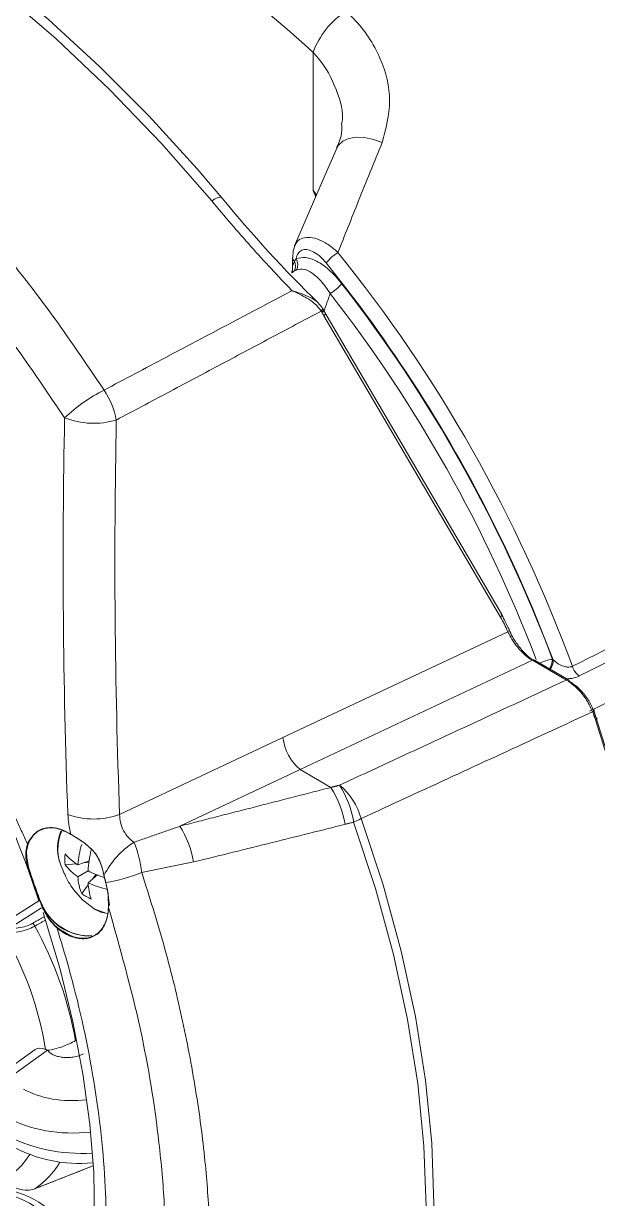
# Model space of a CAD drawing. Extents: x 2 to 136, y 1 to 99.
# Drawn here: x 7.936 to 9.392, y 7.615 to 10.593 of the extents above; entities that cross this region are included whole.
import ezdxf

# ---------------------------------------------------------------- set-up
doc = ezdxf.new("R2010")
doc.units = 0
doc.header["$MEASUREMENT"] = 0
doc.linetypes.add('SLD-Solid', pattern=[0])
doc.layers.add('OBJECT', color=7, linetype='CONTINUOUS')

msp = doc.modelspace()

# ---------------------------------------------------------------- linework, layer by layer
at = {"layer": 'OBJECT', "linetype": 'SLD-Solid', "lineweight": 15}
for p, q in [((8.6708, 10.5195), (8.6708, 10.1701)), ((8.6183, 10.0004), (8.6183, 9.9691)), ((8.7041, 9.9862), (8.7558, 9.9209)), ((8.6956, 9.8694), (8.6936, 9.8733)), ((9.1488, 9.097), (8.7009, 9.8607)), ((9.1462, 9.0884), (8.6984, 9.8521)), ((8.5944, 8.7834), (9.1647, 9.0515)), ((9.2271, 8.979), (8.638, 8.702)), ((9.3135, 8.9291), (9.2271, 8.979)), ((9.3186, 8.9297), (9.2322, 8.9795)), ((9.2802, 8.9802), (9.2782, 8.9814)), ((8.18, 8.5886), (8.5944, 8.7834)), ((8.638, 8.702), (8.3329, 8.5586)), ((8.638, 8.702), (8.7162, 8.6569)), ((8.0419, 8.4602), (8.0693, 8.4635)), ((8.1026, 8.4711), (8.0739, 8.4604)), ((8.0881, 8.4657), (8.1021, 8.4673)), ((8.0739, 8.4304), (8.0998, 8.4454)), ((8.1235, 8.4349), (8.0998, 8.4154)), ((8.1116, 8.4251), (8.12, 8.4363)), ((7.9588, 8.4167), (7.9753, 8.3694)), ((8.0838, 8.3878), (8.1003, 8.4099)), ((8.15, 8.3898), (8.15, 8.3894)), ((8.1543, 8.3573), (8.1503, 8.3901)), ((8.1504, 8.3897), (8.1543, 8.3573)), ((7.8846, 8.312), (7.9753, 8.3694)), ((7.9815, 8.3514), (7.9007, 8.3002)), ((7.9653, 7.9922), (7.8616, 7.918)), ((7.9972, 7.9905), (7.894, 7.9166)), ((7.9642, 7.6389), (7.9648, 7.6393))]:
    msp.add_line(p, q, dxfattribs=at)
at = {"layer": 'OBJECT', "linetype": 'SLD-Solid', "lineweight": 15, "flags": 128}
for points in [[(8.4135, 10.1435), (8.2858, 10.2888), (8.1541, 10.4261), (8.0191, 10.5545), (7.8813, 10.6736), (7.7415, 10.7827), (7.6003, 10.8812), (7.4585, 10.9688), (7.3166, 11.045), (7.1754, 11.1094), (7.0356, 11.1618), (6.8979, 11.2018), (6.7628, 11.2292), (6.6312, 11.244), (6.5035, 11.2461)], [(8.4396, 10.1518), (8.3766, 10.2251), (8.2541, 10.3589), (8.1282, 10.4851), (7.9994, 10.6034), (7.8682, 10.7131), (7.7352, 10.8139), (7.601, 10.9051), (7.466, 10.9865), (7.3309, 11.0577), (7.1962, 11.1183), (7.0626, 11.168), (6.9305, 11.2066), (6.8007, 11.2339), (6.6736, 11.2497), (6.5567, 11.254), (6.5225, 11.2532)], [(8.7315, 10.2788), (8.7011, 10.2096), (8.6238, 10.0294)], [(8.7315, 10.2788), (8.7353, 10.2853), (8.7461, 10.2952), (8.7614, 10.3019), (8.7802, 10.305), (8.8014, 10.3042), (8.8239, 10.2996), (8.8463, 10.2916)], [(8.4396, 10.1518), (8.4396, 10.1518), (8.4372, 10.153), (8.4331, 10.1528), (8.4276, 10.151), (8.421, 10.1479), (8.4135, 10.1435)], [(8.6245, 10.0294), (8.6199, 10.0171), (8.6191, 10.0002)], [(8.6179, 9.9689), (8.6182, 9.9664), (8.6162, 9.9618)], [(8.692, 9.8749), (8.6931, 9.8741), (8.6937, 9.8734)], [(8.7009, 9.8607), (8.6997, 9.8629), (8.6959, 9.8697)], [(9.3721, 8.8499), (9.4277, 8.877), (9.6762, 8.9978), (9.8004, 9.0583), (9.9246, 9.1187), (10.1727, 9.2399), (10.3379, 9.3208), (10.4481, 9.3748), (10.5214, 9.411), (10.5703, 9.4352), (10.6029, 9.4513), (10.6245, 9.4622), (10.639, 9.4694), (10.6485, 9.4743), (10.6549, 9.4776), (10.6592, 9.4798), (10.662, 9.4813), (10.6638, 9.4823), (10.6651, 9.4829), (10.6659, 9.4834), (10.6664, 9.4837), (10.6668, 9.4839), (10.667, 9.4841), (10.6671, 9.4842), (10.6672, 9.4842), (10.6673, 9.4843), (10.6673, 9.4843), (10.6674, 9.4844), (10.6674, 9.4844), (10.6674, 9.4844), (10.6674, 9.4844), (10.6674, 9.4844), (10.6674, 9.4844), (10.6674, 9.4844)], [(9.188, 9.2025), (9.2269, 9.1138), (9.2802, 8.9802)], [(9.1654, 9.0613), (9.1666, 9.0605), (9.1675, 9.0595), (9.168, 9.0584), (9.1681, 9.057), (9.1678, 9.0556), (9.1672, 9.0542), (9.1661, 9.0528), (9.1647, 9.0515)], [(9.3816, 8.8534), (9.3828, 8.8533), (9.3835, 8.853), (9.3839, 8.8525), (9.3839, 8.8519), (9.3835, 8.8512), (9.3826, 8.8503), (9.3815, 8.8494), (9.38, 8.8485)], [(9.389, 8.8328), (9.3902, 8.8327), (9.391, 8.8324), (9.3914, 8.8319), (9.3914, 8.8313), (9.3909, 8.8306), (9.3901, 8.8298), (9.3889, 8.829), (9.3874, 8.8281)], [(9.3874, 7.1014), (9.4397, 7.2073), (9.4829, 7.3227), (9.5168, 7.4469), (9.5411, 7.5791), (9.5558, 7.7187), (9.5607, 7.8647), (9.5558, 8.0164), (9.5411, 8.1728), (9.5168, 8.3332), (9.4829, 8.4965), (9.4397, 8.6618), (9.3874, 8.8281)], [(9.389, 8.8328), (9.4411, 8.6671), (9.4842, 8.5025), (9.5179, 8.3399), (9.5421, 8.1802), (9.5567, 8.0244), (9.5616, 7.8733), (9.5567, 7.7279), (9.5421, 7.5889), (9.5179, 7.4572), (9.4842, 7.3336), (9.4411, 7.2187), (9.389, 7.1131)], [(8.7737, 6.8321), (8.8291, 6.9363), (8.8748, 7.0506), (8.9107, 7.1744), (8.9366, 7.3069), (8.9521, 7.4472), (8.9573, 7.5945), (8.9521, 7.7477), (8.9366, 7.906), (8.9107, 8.0683), (8.8748, 8.2335), (8.8291, 8.4007), (8.7737, 8.5688)], [(8.7929, 8.578), (8.8484, 8.4095), (8.8943, 8.2419), (8.9303, 8.0763), (8.9561, 7.9136), (8.9717, 7.755), (8.9769, 7.6014), (8.9717, 7.4538), (8.9561, 7.3132), (8.9303, 7.1804), (8.8943, 7.0563), (8.8484, 6.9417), (8.7929, 6.8373)], [(8.0359, 8.4479), (8.0388, 8.4407), (8.0406, 8.4366)], [(8.0626, 8.3985), (8.0855, 8.3718), (8.115, 8.349)], [(8.115, 8.349), (8.1446, 8.3377), (8.1493, 8.337)], [(8.1162, 8.3482), (8.1324, 8.3404), (8.1492, 8.3372)], [(7.9857, 8.3394), (7.9896, 8.3282), (8.0289, 8.1958), (8.0614, 8.0627), (8.0867, 7.931), (8.1044, 7.803), (8.1143, 7.6808), (8.1165, 7.566), (8.1114, 7.4583), (8.0991, 7.3563), (8.0798, 7.2611), (8.0537, 7.1739), (8.0213, 7.0961), (7.9833, 7.0286), (7.9401, 6.9713), (7.8906, 6.9225), (7.8656, 6.9048)], [(7.9642, 7.6389), (8.1058, 7.6948), (8.1129, 7.6976)]]:
    msp.add_lwpolyline(points, dxfattribs=at)
at = {"layer": 'OBJECT', "linetype": 'SLD-Solid', "lineweight": 15}
for centre, radius, start, end in [((7.3106, 9.0826), 1.9787, 46.5716, 73.4337), ((8.8686, 10.448), 0.2104, 122.9913, 160.107), ((8.6468, 10.3286), 0.0971, 329.435, 6.6863), ((10.9161, 12.1722), 3.1963, 219.21, 225.712), ((8.7918, 9.9171), 0.1116, 121.1993, 141.7315), ((5.8519, 7.6851), 3.7045, 20.1933, 38.9238), ((8.6313, 10.0011), 0.013, 183.8423, 232.7051), ((8.5954, 9.9785), 0.0306, 336.5377, 23.75), ((8.5986, 9.9813), 0.0333, 338.3289, 28.7815), ((8.6492, 10.0153), 0.1249, 301.407, 319.2976), ((5.8573, 7.6883), 3.6571, 20.7055, 37.8796), ((5.8411, 7.6782), 3.6776, 24.4863, 37.5764), ((5.8668, 7.6937), 3.6075, 20.9079, 37.878), ((8.6867, 9.8704), 0.00762, 308.1731, 22.5322), ((8.689, 9.8673), 0.00728, 305.1276, 17.9414), ((8.694, 9.8581), 0.00739, 306.347, 20.9264), ((8.3284, 9.2899), 0.4186, 116.6686, 133.459), ((7.9795, 9.5536), 0.1952, 10.1984, 34.4165), ((8.1142, 9.7832), 0.2033, 248.7404, 286.4015), ((9.1419, 9.0943), 0.00739, 306.35, 20.9239), ((9.2302, 8.9749), 0.00508, 65.8647, 126.7806), ((9.29, 8.8823), 0.0998, 96.7677, 116.3075), ((9.2337, 8.9831), 0.0446, 325.0723, 357.7617), ((9.2351, 8.9822), 0.0452, 325.3004, 357.5336), ((9.3768, 8.9791), 0.0504, 197.5917, 232.1966), ((9.3165, 8.925), 0.00508, 65.8647, 126.7806), ((9.3162, 8.926), 0.00443, 3.2317, 56.8453), ((5.6475, 7.6283), 2.4421, 18.8342, 27.5536), ((8.7183, 8.7974), 0.1247, 186.4503, 229.9107), ((8.5039, 8.5224), 0.2513, 9.3722, 32.3551), ((8.6255, 8.5293), 0.1744, 16.2127, 49.8072), ((8.5258, 8.528), 0.2513, 9.3514, 32.3723), ((8.1143, 8.7648), 0.1881, 249.4908, 290.4516), ((8.1396, 8.5004), 0.1162, 155.4883, 206.8438), ((8.1195, 8.4252), 0.2516, 9.7479, 32.0151), ((8.6447, 8.8626), 0.3208, 293.7031, 297.5042), ((8.0336, 8.4824), 0.091, 156.1482, 173.082), ((8.0337, 8.4824), 0.0911, 156.4387, 172.8882), ((7.9497, 8.52), 0.0012, 220.7255, 292.0999), ((7.9499, 8.5204), 0.0012, 220.6447, 291.1464), ((8.1381, 8.5029), 0.1157, 158.3381, 208.3255), ((8.057, 8.5377), 0.000417, 162.768, 308.8788), ((7.9426, 8.4948), 0.00128, 228.2684, 301.0735), ((7.9426, 8.4945), 0.00129, 228.4198, 300.4493), ((7.9469, 8.5137), 0.00125, 224.0347, 292.3462), ((8.3214, 8.4402), 0.2484, 163.105, 175.3399), ((8.412, 8.4244), 0.3129, 166.3338, 176.1655), ((8.3291, 8.339), 0.2113, 122.203, 153.3483), ((7.9661, 8.4132), 0.2713, 5.9641, 22.6805), ((8.1812, 8.4742), 0.14, 174.2686, 185.7314), ((8.1586, 8.5897), 0.1546, 221.0266, 236.7737), ((8.1526, 8.5466), 0.1403, 217.956, 235.8745), ((8.2419, 8.5274), 0.2208, 204.276, 215.7186), ((8.2139, 8.4405), 0.1404, 184.1287, 202.0449), ((8.2341, 8.7176), 0.3036, 243.741, 252.102), ((8.0683, 8.8584), 0.4495, 279.8135, 291.9036), ((8.2061, 8.6399), 0.2484, 244.6625, 256.8975), ((8.2542, 8.4241), 0.1547, 183.2289, 198.9754), ((8.1655, 8.5014), 0.14, 234.2716, 245.7338), ((8.1504, 8.3897), 0.000391, 105.6378, 166.354), ((8.1504, 8.3899), 0.000351, 201.3114, 279.1329), ((8.1504, 8.3896), 0.000352, 200.8199, 278.7093), ((7.9863, 8.3503), 0.00241, 101.7687, 138.5078), ((7.9864, 8.3502), 0.00239, 101.4478, 138.9112), ((8.1069, 8.4174), 0.1373, 208.1341, 270.8198), ((8.1027, 8.4107), 0.1304, 206.4867, 273.3932), ((8.1521, 8.353), 0.000398, 113.0162, 252.8917), ((7.9516, 8.299), 0.0146, 25.4607, 62.7873), ((7.1626, 7.8608), 0.8398, 9.0438, 30.2626), ((7.1482, 7.8508), 0.9345, 10.1105, 29.0977), ((8.023, 8.2996), 0.00185, 121.1183, 164.9535), ((8.0757, 8.0477), 0.344, 240.9494, 275.7982), ((7.787, 7.8299), 0.1949, 301.1951, 327.8388), ((7.8405, 7.8207), 0.22, 304.4073, 328.809), ((7.8427, 7.4084), 0.2228, 32.0359, 89.3996), ((7.8573, 7.4188), 0.2207, 33.0772, 89.5197)]:
    msp.add_arc(centre, radius, start, end, dxfattribs=at)
for centre, major_axis, ratio, start_param, end_param in [((9.055, 10.1913), (0.2555, 0.4414), 0.719689, 2.727079, 2.754128), ((21.9167, 13.7846), (8.7039, 15.04), 0.71887, 2.225239, 2.289687), ((21.9777, 13.7493), (8.654, 14.9534), 0.719689, 2.225246, 2.289695), ((8.8037, 8.7625), (0.2454, 0.4241), 0.719689, 5.787461, 5.89572), ((8.7976, 8.766), (0.2504, 0.4328), 0.716843, 5.787436, 5.895695), ((7.9971, 7.9411), (-0.0301, 0.0521), 0.57554, 5.616674, 6.339735), ((8.0704, 7.9794), (0.1899, 0.0107), 0.611383, 3.892485, 4.811125), ((8.073, 7.9319), (0.2499, 0.0106), 0.603442, 3.901509, 4.819624), ((8.073, 7.8669), (0.2499, -0.0096), 0.549881, 3.948152, 4.883357)]:
    msp.add_ellipse(centre, major_axis=major_axis, ratio=ratio, start_param=start_param, end_param=end_param, dxfattribs=at)
for points, knots in [([(5.9539, 10.9263), (6.021, 10.9381), (6.1556, 10.9617), (6.3697, 10.9558), (6.5892, 10.9193), (6.812, 10.8482), (7.0347, 10.7452), (7.2537, 10.6116), (7.4659, 10.4487), (7.6693, 10.2601), (7.8491, 10.0617), (8.0065, 9.8622), (8.0959, 9.73), (8.1406, 9.664)], [0, 0, 0, 0, 0.094729, 0.189754, 0.284474, 0.379253, 0.474339, 0.569114, 0.662863, 0.756911, 0.850666, 0.925332, 1, 1, 1, 1]), ([(8.0405, 9.5937), (7.9861, 9.6741), (7.8772, 9.8349), (7.697, 10.0533), (7.5065, 10.2513), (7.3058, 10.4236), (7.0981, 10.5692), (6.8867, 10.6856), (6.6741, 10.7704), (6.4635, 10.8245), (6.2683, 10.8459), (6.0899, 10.8419), (5.9839, 10.8217), (5.931, 10.8115)], [0, 0, 0, 0, 0.094108, 0.188508, 0.282606, 0.376776, 0.471253, 0.56542, 0.658464, 0.751806, 0.844857, 0.922428, 1, 1, 1, 1]), ([(8.8463, 10.2916), (8.8555, 10.3263), (8.8742, 10.3963), (8.846, 10.5089), (8.7974, 10.5838), (8.7603, 10.6186), (8.7541, 10.6244)], [0, 0, 0, 0, 0.304165, 0.612213, 0.935018, 1, 1, 1, 1]), ([(8.6708, 10.5195), (8.6751, 10.515), (8.7008, 10.4875), (8.7311, 10.4285), (8.7491, 10.3681), (8.7439, 10.34), (8.7438, 10.3396)], [0, 0, 0, 0, 0.090922, 0.548885, 0.99417, 1, 1, 1, 1]), ([(8.7339, 10.0126), (8.7511, 10.0561), (8.7883, 10.1504), (8.826, 10.2421), (8.8463, 10.2916)], [0, 0, 0, 0, 0.460735, 1, 1, 1, 1]), ([(8.6708, 10.1701), (8.6709, 10.1699), (8.673, 10.1646), (8.6752, 10.1592), (8.6772, 10.154)], [0, 0, 0, 0, 0.034162, 1, 1, 1, 1]), ([(8.6786, 10.1573), (8.6786, 10.1574), (8.6768, 10.1606), (8.6742, 10.1647), (8.6716, 10.1689), (8.6709, 10.1699), (8.6708, 10.1701)], [0, 0, 0, 0, 0.022739, 0.750376, 0.954546, 1, 1, 1, 1]), ([(8.6171, 9.916), (8.582, 9.9532), (8.5113, 10.028), (8.4462, 10.1049), (8.4135, 10.1435)], [0, 0, 0, 0, 0.497922, 1, 1, 1, 1]), ([(8.7339, 10.0126), (8.729, 10.0171), (8.7158, 10.0291), (8.6933, 10.043), (8.669, 10.0513), (8.6484, 10.0515), (8.6322, 10.0446), (8.6267, 10.0342), (8.6241, 10.0292)], [0, 0, 0, 0, 0.119228, 0.318817, 0.498972, 0.66867, 0.840348, 1, 1, 1, 1]), ([(8.6278, 9.9974), (8.6283, 9.9997), (8.63, 10.0071), (8.6361, 10.0162), (8.6474, 10.0211), (8.6615, 10.0196), (8.6777, 10.0118), (8.6924, 9.9998), (8.7009, 9.99), (8.7041, 9.9862)], [0, 0, 0, 0, 0.072611, 0.232464, 0.384311, 0.536497, 0.701328, 0.887553, 1, 1, 1, 1]), ([(8.6234, 9.9908), (8.6209, 9.9852), (8.6178, 9.978), (8.6187, 9.9705), (8.6189, 9.969)], [0, 0, 0, 0, 0.79066, 1, 1, 1, 1]), ([(8.7439, 9.9338), (8.7329, 9.9466), (8.7127, 9.9699), (8.6806, 9.9917), (8.6513, 10.0026), (8.6357, 9.9991), (8.6278, 9.9974)], [0, 0, 0, 0, 0.296309, 0.542641, 0.770962, 1, 1, 1, 1]), ([(8.6296, 9.969), (8.6355, 9.9701), (8.6476, 9.9722), (8.6691, 9.9611), (8.6924, 9.9407), (8.7065, 9.9201), (8.7143, 9.9087)], [0, 0, 0, 0, 0.220289, 0.445216, 0.694221, 1, 1, 1, 1]), ([(8.1406, 9.664), (8.1927, 9.6916), (8.3516, 9.7756), (8.5104, 9.8596), (8.6171, 9.916)], [0, 0, 0, 0, 0.328344, 1, 1, 1, 1]), ([(8.6914, 9.8644), (8.6865, 9.8706), (8.6744, 9.8861), (8.6477, 9.9019), (8.6267, 9.9119), (8.6185, 9.9154), (8.6173, 9.9159), (8.6171, 9.916)], [0, 0, 0, 0, 0.291273, 0.731775, 0.961022, 0.99599, 1, 1, 1, 1]), ([(8.6171, 9.916), (8.6173, 9.9159), (8.6184, 9.9156), (8.622, 9.9146), (8.6341, 9.9111), (8.6555, 9.9033), (8.6792, 9.8913), (8.6884, 9.8796), (8.692, 9.8749)], [0, 0, 0, 0, 0.003813, 0.036465, 0.111777, 0.383706, 0.753032, 1, 1, 1, 1]), ([(9.3459, 8.9393), (9.6286, 9.0808), (10.0331, 9.2833), (10.4374, 9.4859), (10.5591, 9.5469)], [0, 0, 0, 0, 0.699038, 1, 1, 1, 1]), ([(10.1824, 9.3918), (10.1671, 9.3841), (10.0904, 9.3456), (9.8058, 9.203), (9.5366, 9.068), (9.3287, 8.9639)], [0, 0, 0, 0, 0.053919, 0.269596, 1, 1, 1, 1]), ([(9.1679, 9.0564), (9.1707, 9.0505), (9.177, 9.0371), (9.1923, 9.0144), (9.2105, 8.9932), (9.223, 8.984), (9.2287, 8.9799)], [0, 0, 0, 0, 0.220106, 0.501027, 0.773646, 1, 1, 1, 1]), ([(9.2271, 8.979), (9.2212, 8.9828), (9.2095, 8.9904), (9.1926, 9.0081), (9.1779, 9.0277), (9.1692, 9.0425), (9.1655, 9.0499), (9.1647, 9.0515)], [0, 0, 0, 0, 0.231455, 0.462802, 0.696834, 0.935031, 1, 1, 1, 1]), ([(9.2802, 8.9802), (9.2842, 8.9768), (9.2919, 8.9702), (9.3045, 8.9642), (9.3138, 8.9621), (9.3205, 8.9618), (9.3251, 8.9624), (9.3279, 8.9635), (9.3287, 8.9639)], [0, 0, 0, 0, 0.295538, 0.575717, 0.740309, 0.809194, 0.945638, 1, 1, 1, 1]), ([(9.3459, 8.9393), (9.3457, 8.9392), (9.3404, 8.9366), (9.3302, 8.9328), (9.3188, 8.9324), (9.3142, 8.9322)], [0, 0, 0, 0, 0.014316, 0.602623, 1, 1, 1, 1]), ([(9.38, 8.8485), (9.3754, 8.8586), (9.3661, 8.8788), (9.3443, 8.9054), (9.326, 8.9213), (9.3157, 8.9277), (9.3135, 8.9291)], [0, 0, 0, 0, 0.302947, 0.605662, 0.913217, 1, 1, 1, 1]), ([(9.3206, 8.9262), (9.3279, 8.9213), (9.3425, 8.9115), (9.3631, 8.8885), (9.3756, 8.8682), (9.3805, 8.8562), (9.3816, 8.8534)], [0, 0, 0, 0, 0.30101, 0.601823, 0.907076, 1, 1, 1, 1]), ([(9.38, 8.8485), (9.3303, 8.8256), (9.1346, 8.7354), (8.9389, 8.6452), (8.7929, 8.578)], [0, 0, 0, 0, 0.254031, 1, 1, 1, 1]), ([(8.0566, 8.5378), (8.0565, 8.538), (8.0518, 8.5552), (8.0501, 8.572), (8.0484, 8.5886)], [0, 0, 0, 0, 0.008014, 1, 1, 1, 1]), ([(8.18, 8.5886), (8.1803, 8.5816), (8.1808, 8.5676), (8.1894, 8.5467), (8.2017, 8.5293), (8.2118, 8.5214), (8.2164, 8.5178)], [0, 0, 0, 0, 0.26233, 0.524835, 0.78459, 1, 1, 1, 1]), ([(7.949, 8.5196), (7.9554, 8.5289), (7.9681, 8.5476), (7.9988, 8.5572), (8.0296, 8.5529), (8.0491, 8.542), (8.0566, 8.5378)], [0, 0, 0, 0, 0.276323, 0.552659, 0.828641, 1, 1, 1, 1]), ([(8.0572, 8.5374), (8.0452, 8.5435), (8.0212, 8.5559), (7.9878, 8.5546), (7.9637, 8.541), (7.9541, 8.5253), (7.9504, 8.5192)], [0, 0, 0, 0, 0.275404, 0.5508, 0.826442, 1, 1, 1, 1]), ([(8.7519, 8.5633), (8.6904, 8.5479), (8.5624, 8.5158), (8.4341, 8.4842), (8.3675, 8.4678)], [0, 0, 0, 0, 0.480478, 1, 1, 1, 1]), ([(8.0566, 8.5378), (8.07, 8.5298), (8.0929, 8.5161), (8.1235, 8.4868), (8.1347, 8.4578), (8.1388, 8.4398), (8.1402, 8.4338)], [0, 0, 0, 0, 0.35693, 0.612991, 0.87017, 1, 1, 1, 1]), ([(8.1402, 8.4338), (8.1362, 8.4502), (8.129, 8.4795), (8.0979, 8.5123), (8.0721, 8.528), (8.0593, 8.5361), (8.0572, 8.5374)], [0, 0, 0, 0, 0.350739, 0.62487, 0.939555, 1, 1, 1, 1]), ([(7.9845, 8.3519), (7.9783, 8.3675), (7.9661, 8.3982), (7.9507, 8.4424), (7.9419, 8.4725), (7.9418, 8.4882), (7.9418, 8.4935)], [0, 0, 0, 0, 0.308983, 0.604098, 0.866165, 1, 1, 1, 1]), ([(7.9433, 8.4934), (7.9444, 8.4811), (7.9466, 8.4563), (7.9631, 8.4131), (7.9755, 8.3767), (7.9836, 8.3579), (7.9858, 8.3526)], [0, 0, 0, 0, 0.306652, 0.614033, 0.892132, 1, 1, 1, 1]), ([(8.2359, 8.4414), (8.2553, 8.3802), (8.2941, 8.2578), (8.3394, 8.0731), (8.3747, 7.8893), (8.3976, 7.7152), (8.4093, 7.5536), (8.4113, 7.4035), (8.4037, 7.2593), (8.3815, 7.0842), (8.3419, 6.929), (8.2876, 6.7945), (8.2532, 6.7352), (8.2359, 6.7056)], [0, 0, 0, 0, 0.088765, 0.177531, 0.269416, 0.361302, 0.442441, 0.523579, 0.607061, 0.690543, 0.843256, 0.921628, 1, 1, 1, 1]), ([(8.0212, 8.3001), (8.0107, 8.3112), (7.9965, 8.3262), (7.9871, 8.3464), (7.9846, 8.3517)], [0, 0, 0, 0, 0.736891, 1, 1, 1, 1]), ([(7.9859, 8.3525), (7.9931, 8.3381), (8.0028, 8.3184), (8.018, 8.3049), (8.0221, 8.3012)], [0, 0, 0, 0, 0.728743, 1, 1, 1, 1]), ([(8.152, 8.3526), (8.1502, 8.339), (8.1466, 8.3118), (8.1266, 8.2845), (8.0983, 8.2713), (8.0639, 8.2744), (8.0372, 8.2879), (8.0234, 8.2985), (8.0212, 8.3001)], [0, 0, 0, 0, 0.193241, 0.386488, 0.579566, 0.772391, 0.965024, 1, 1, 1, 1]), ([(8.0221, 8.3012), (8.034, 8.2932), (8.0578, 8.2773), (8.0928, 8.2721), (8.1223, 8.282), (8.1433, 8.3071), (8.1508, 8.3342), (8.1519, 8.3508), (8.152, 8.3534)], [0, 0, 0, 0, 0.192566, 0.385131, 0.577738, 0.770507, 0.963513, 1, 1, 1, 1]), ([(8.152, 6.7792), (8.1798, 6.8375), (8.236, 6.9556), (8.2759, 7.1432), (8.294, 7.3115), (8.299, 7.4515), (8.2949, 7.5997), (8.2776, 7.7964), (8.2378, 8.0473), (8.1809, 8.25), (8.152, 8.3526)], [0, 0, 0, 0, 0.158308, 0.320393, 0.4075, 0.494607, 0.584228, 0.67385, 0.834938, 1, 1, 1, 1]), ([(7.9007, 8.3002), (7.9064, 8.3), (7.9179, 8.2995), (7.937, 8.303), (7.9507, 8.3079), (7.9568, 8.3112), (7.9583, 8.312)], [0, 0, 0, 0, 0.31159, 0.631939, 0.907256, 1, 1, 1, 1]), ([(7.9648, 8.3053), (7.9629, 8.3043), (7.9557, 8.3004), (7.9395, 8.2941), (7.9163, 8.2889), (7.8975, 8.2878), (7.8877, 8.2888), (7.8846, 8.2894), (7.8844, 8.2894)], [0, 0, 0, 0, 0.07621, 0.30172, 0.561177, 0.846481, 0.991698, 1, 1, 1, 1]), ([(8.0212, 8.3001), (8.0311, 8.2676), (8.0688, 8.1428), (8.1171, 7.9248), (8.148, 7.6598), (8.1466, 7.4122), (8.117, 7.2205), (8.073, 7.0739), (8.0386, 7.0049), (8.0212, 6.9702)], [0, 0, 0, 0, 0.062214, 0.238483, 0.419893, 0.595629, 0.776478, 0.887615, 1, 1, 1, 1]), ([(7.9972, 7.9905), (8.003, 7.9914), (8.014, 7.9931), (8.0337, 7.9992), (8.0524, 8.0067), (8.0631, 8.0122), (8.0682, 8.0149)], [0, 0, 0, 0, 0.279795, 0.528307, 0.773253, 1, 1, 1, 1]), ([(8.0883, 7.9815), (8.0844, 7.9797), (8.0764, 7.976), (8.0626, 7.9729), (8.0484, 7.9716), (8.0347, 7.9724), (8.0221, 7.9748), (8.0115, 7.9789), (8.0027, 7.9841), (7.999, 7.9884), (7.9972, 7.9905)], [0, 0, 0, 0, 0.134539, 0.269903, 0.400285, 0.530276, 0.653313, 0.775196, 0.888139, 1, 1, 1, 1]), ([(7.9648, 7.6393), (7.9699, 7.6413), (7.9955, 7.6514), (8.0449, 7.6708), (8.0891, 7.6883), (8.1129, 7.6977)], [0, 0, 0, 0, 0.103638, 0.5182, 1, 1, 1, 1]), ([(7.8844, 7.6619), (7.8846, 7.6617), (7.8877, 7.6586), (7.8975, 7.6503), (7.9163, 7.64), (7.9395, 7.6349), (7.9557, 7.6361), (7.9629, 7.6386), (7.9648, 7.6393)], [0, 0, 0, 0, 0.008303, 0.153518, 0.438824, 0.69828, 0.92379, 1, 1, 1, 1])]:
    msp.add_open_spline(points, degree=3, knots=knots, dxfattribs=at)
for points in [[(8.6796, 10.1594), (8.6708, 10.1701)], [(8.6278, 9.9974), (8.6234, 9.9908)], [(8.617, 9.9611), (8.6235, 9.9663)], [(8.6235, 9.9663), (8.6296, 9.969)], [(8.6973, 9.8616), (8.7143, 9.9087)], [(8.6914, 9.8644), (8.1716, 9.5882)], [(8.6932, 9.8614), (8.6914, 9.8644)], [(8.738, 8.6625), (9.3135, 8.9291)], [(9.3874, 8.8281), (9.38, 8.8485)], [(9.3816, 8.8534), (9.389, 8.8328)], [(7.8365, 8.7593), (7.946, 8.5128)], [(8.3329, 8.5586), (8.7162, 8.6569)], [(8.7162, 8.6569), (8.738, 8.6625)], [(8.2164, 8.5178), (8.3329, 8.5586)], [(8.7737, 8.5688), (8.7519, 8.5633)], [(7.946, 8.5128), (7.9488, 8.5192)], [(7.9502, 8.5188), (7.9474, 8.5126)], [(7.949, 8.5196), (7.9488, 8.5192)], [(7.9504, 8.5192), (7.9502, 8.5188)], [(7.9418, 8.4939), (7.946, 8.5128)], [(7.9418, 8.4939), (7.9418, 8.4935)], [(7.9474, 8.5126), (7.9433, 8.4937)], [(7.9433, 8.4934), (7.9433, 8.4937)], [(8.3675, 8.4678), (8.2359, 8.4414)], [(8.1402, 8.4338), (8.1449, 8.4155)], [(8.1448, 8.4159), (8.1402, 8.4338)], [(8.1503, 8.3901), (8.1448, 8.4159)], [(8.1449, 8.4155), (8.1504, 8.3896)], [(8.152, 8.3534), (8.1504, 8.3897)], [(8.1505, 8.3892), (8.1504, 8.3896)], [(8.1505, 8.3892), (8.152, 8.3526)], [(7.9845, 8.3519), (7.9846, 8.3517)], [(7.9859, 8.3525), (7.9858, 8.3526)], [(7.9583, 8.312), (7.9892, 8.3294)], [(7.9919, 8.3205), (7.9648, 8.3053)], [(7.9972, 7.9905), (7.992, 7.9928)]]:
    msp.add_open_spline(points, degree=1, dxfattribs=at)

doc.saveas('drawing.dxf')
